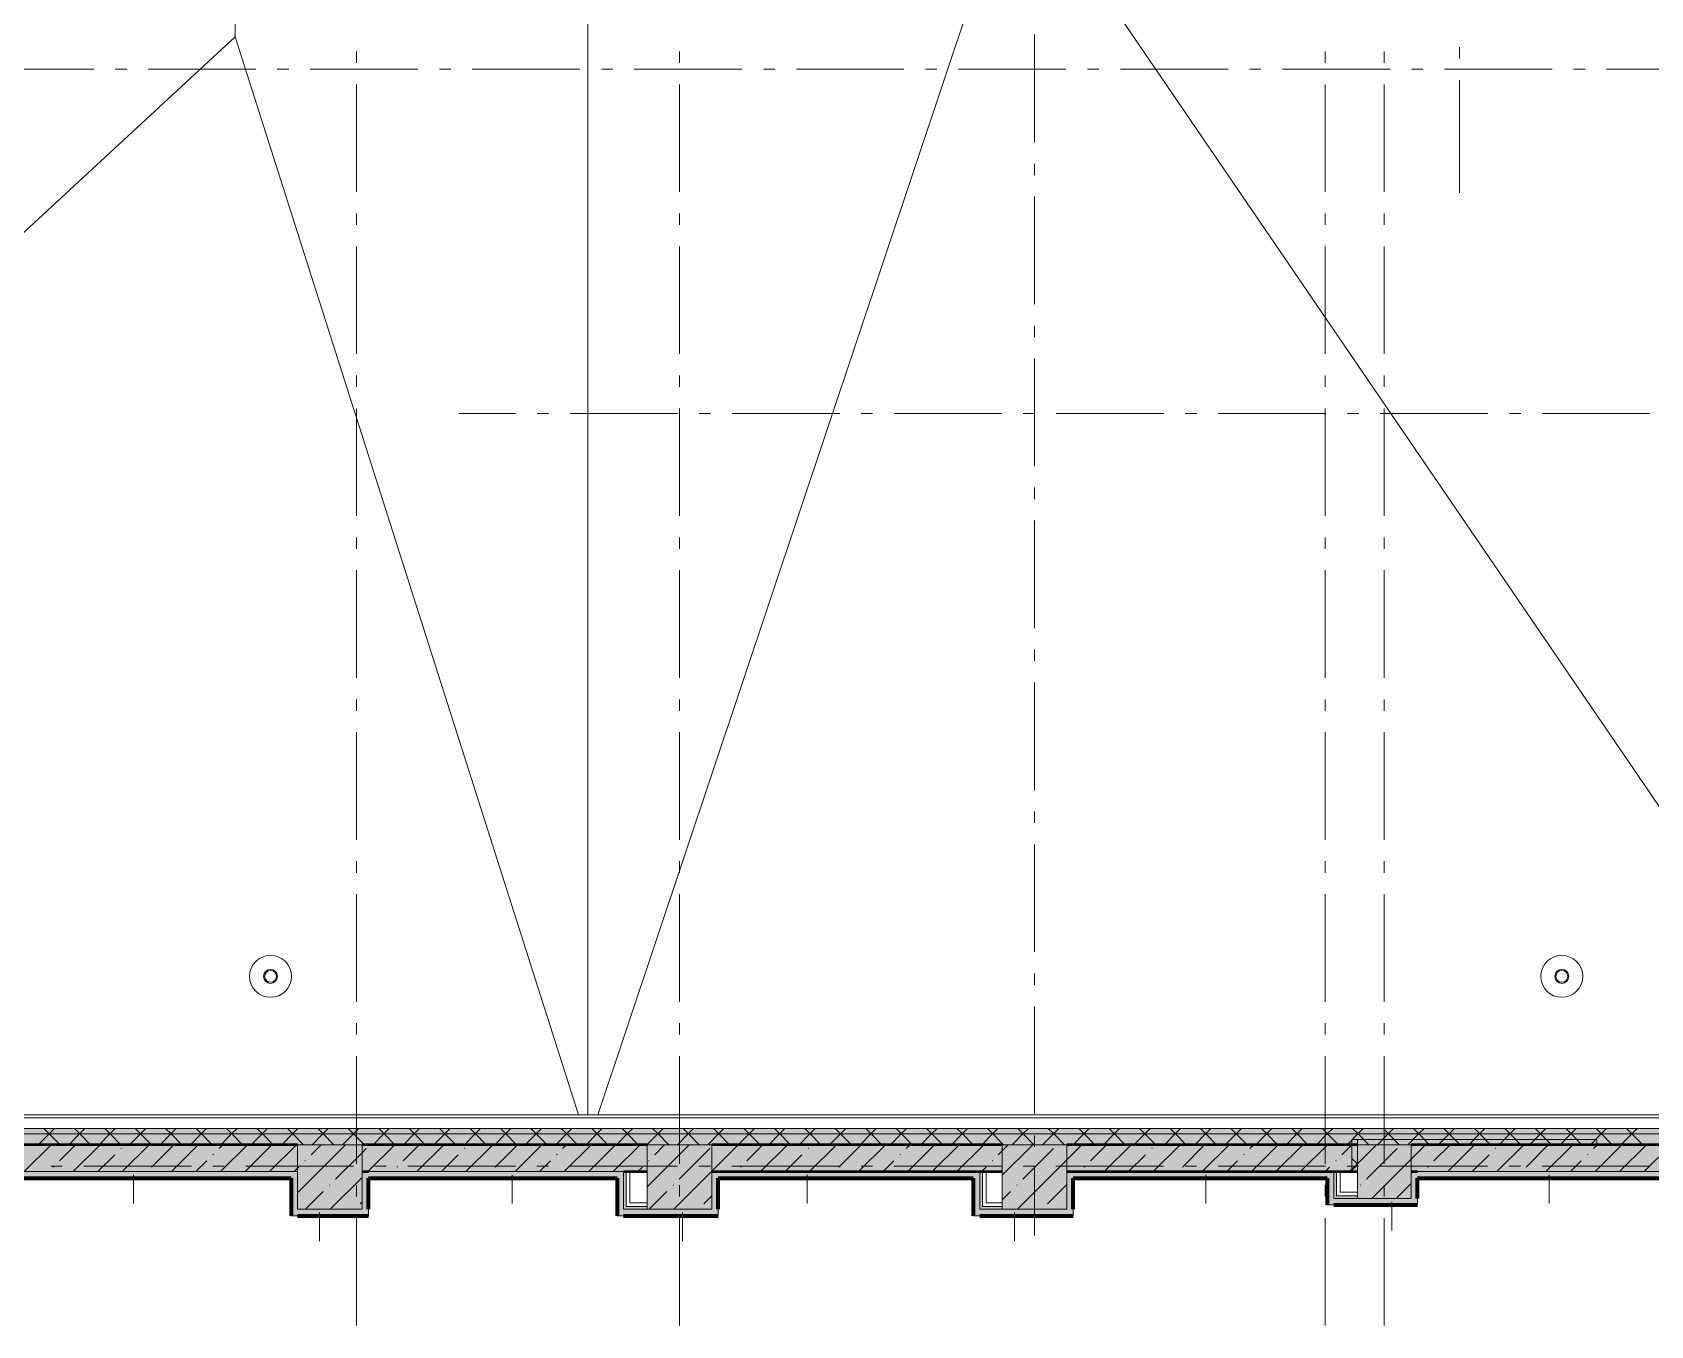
# Model space of a CAD drawing. Header units: millimetres. Extents: x -537608 to 253996, y -217170 to 186033.
# Drawn here: x -332975 to -317936, y 11717 to 23742 of the extents above; entities that cross this region are included whole.
import ezdxf

# ---------------------------------------------------------------- set-up
doc = ezdxf.new("R2010")
doc.units = ezdxf.units.MM
doc.layers.add('16) Лак 1.6м', color=160, linetype='Continuous', lineweight=90)
doc.layers.add('PDF _Геометрия', color=7, linetype='Continuous')
doc.layers.add('PDF _Сплошная заливка', color=7, linetype='Continuous', true_color=0xffffff)

msp = doc.modelspace()

# ---------------------------------------------------------------- hatches: boundary and pattern name
at = {"layer": 'PDF _Сплошная заливка', "transparency": 33554559}
for points in [[(-323968.3625, 13499.3472), (-323968.3625, 13549.3473), (-342111.3655, 13549.3473), (-342111.3655, 13499.3472), (-326448.1699, 13499.3472)], [(-315861.3609, 13499.3472), (-315861.3609, 13549.3473), (-323968.3625, 13549.3473), (-323968.3625, 13499.3472), (-315973.4437, 13499.3472)], [(-323968.3625, 13399.3468), (-323968.3625, 13499.3472), (-342211.3659, 13499.3472), (-342211.3659, 13399.3468), (-326448.1699, 13399.3468)], [(-330511.1953, 12799.3463), (-329911.1928, 12799.3463), (-329911.1928, 13399.3468), (-330511.1953, 13399.3468), (-330511.1953, 13069.8542)], [(-327261.3623, 12799.3463), (-326661.3641, 12799.3463), (-326661.3641, 13399.3468), (-327261.3623, 13399.3468), (-327261.3623, 13069.8542)], [(-315988.3594, 13399.3468), (-315811.3607, 13399.3468), (-315811.3607, 13499.3472), (-323968.3625, 13499.3472), (-323968.3625, 13399.3468), (-316392.4345, 13399.3468)], [(-323961.3611, 12799.3463), (-323361.3629, 12799.3463), (-323361.3629, 13399.3468), (-323961.3611, 13399.3468), (-323961.3611, 13069.8542)], [(-318436.3633, 13399.3468), (-318436.3633, 13449.347), (-320661.3643, 13449.347), (-320661.3643, 13399.3468), (-319744.3478, 13399.3468)], [(-320661.3643, 12899.3468), (-320161.3621, 12899.3468), (-320161.3621, 13399.3468), (-320661.3643, 13399.3468), (-320661.3643, 13069.8542)], [(-315461.3592, 13149.3456), (-315461.3592, 13399.3468), (-320161.3621, 13399.3468), (-320161.3621, 13149.3456), (-315554.4573, 13149.3456)]]:
    msp.add_hatch(color=256, dxfattribs=at).paths.add_polyline_path(points)
h = msp.add_hatch(color=256, dxfattribs=at)
h.paths.add_polyline_path([(-320661.3643, 13149.3456), (-320661.3643, 13399.3468), (-323361.3629, 13399.3468), (-323361.3629, 13149.3456), (-323096.2567, 13149.3456)], flags=0)
h.paths.add_polyline_path([(-323961.3611, 13149.3456), (-323961.3611, 13399.3468), (-326661.3641, 13399.3468), (-326661.3641, 13149.3456), (-326448.1699, 13149.3456)], flags=0)
h.paths.add_polyline_path([(-329800.0831, 13149.3456), (-327261.3623, 13149.3456), (-327261.3623, 13399.3468), (-329911.1928, 13399.3468), (-329911.1928, 13149.3456), (-329851.1942, 13149.3456)], flags=0)
h.paths.add_polyline_path([(-330511.1953, 13149.3456), (-330511.1953, 13399.3468), (-333511.3632, 13399.3468), (-333511.3632, 13149.3456), (-331476.0376, 13149.3456)], flags=0)
h.paths.add_polyline_path([(-334111.3657, 13149.3456), (-334111.3657, 13399.3468), (-336648.6656, 13399.3468), (-336648.6656, 13149.3456), (-336361.3668, 13149.3456)], flags=0)
at = {"layer": 'PDF _Сплошная заливка', "true_color": 0xff7d7d, "transparency": 33554559}
for points in [[(-330571.1939, 13089.3472), (-330511.1953, 13089.3472), (-330511.1953, 13149.3456), (-333211.3619, 13149.3456), (-333211.3619, 13089.3472), (-331476.0376, 13089.3472)], [(-329911.1928, 12799.3463), (-329851.1942, 12799.3463), (-329851.1942, 13149.3456), (-329911.1928, 13149.3456), (-329911.1928, 13069.8542)], [(-327541.3626, 13089.3472), (-327481.3641, 13089.3472), (-327481.3641, 13149.3456), (-329851.1942, 13149.3456), (-329851.1942, 13089.3472), (-329800.0831, 13089.3472)], [(-326661.3641, 12799.3463), (-326601.3655, 12799.3463), (-326601.3655, 13149.3456), (-326661.3641, 13149.3456), (-326661.3641, 13069.8542)], [(-324231.3631, 13089.3472), (-324171.3646, 13089.3472), (-324171.3646, 13149.3456), (-326601.3655, 13149.3456), (-326601.3655, 13089.3472), (-326448.1699, 13089.3472)], [(-323361.3629, 12799.3463), (-323301.3643, 12799.3463), (-323301.3643, 13149.3456), (-323361.3629, 13149.3456), (-323361.3629, 13069.8542)], [(-320941.3603, 13089.3472), (-320881.3618, 13089.3472), (-320881.3618, 13149.3456), (-323301.3643, 13149.3456), (-323301.3643, 13089.3472), (-323096.2567, 13089.3472)], [(-320161.3621, 12899.3468), (-320101.3635, 12899.3468), (-320101.3635, 13149.3456), (-320161.3621, 13149.3456), (-320161.3621, 13069.8542)], [(-315771.3631, 13089.3472), (-315711.3603, 13089.3472), (-315711.3603, 13149.3456), (-320101.3635, 13149.3456), (-320101.3635, 13089.3472), (-315973.4437, 13089.3472)], [(-327261.3623, 12739.3456), (-326601.3655, 12739.3456), (-326601.3655, 12799.3463), (-327481.3641, 12799.3463), (-327481.3641, 12739.3456)], [(-323961.3611, 12739.3456), (-323301.3643, 12739.3456), (-323301.3643, 12799.3463), (-324171.3646, 12799.3463), (-324171.3646, 12739.3456)], [(-320661.3643, 12839.346), (-320101.3635, 12839.346), (-320101.3635, 12899.3468), (-320881.3618, 12899.3468), (-320881.3618, 12839.346)]]:
    msp.add_hatch(color=11, dxfattribs=at).paths.add_polyline_path(points)
at = {"layer": 'PDF _Сплошная заливка', "true_color": 0x77b143, "transparency": 33554559}
for points in [[(-327481.3641, 12824.3464), (-327456.364, 12824.3464), (-327456.364, 13149.3456), (-327481.3641, 13149.3456), (-327481.3641, 12859.347)], [(-324171.3646, 12824.3464), (-324146.3645, 12824.3464), (-324146.3645, 13149.3456), (-324171.3646, 13149.3456), (-324171.3646, 12859.347)]]:
    msp.add_hatch(color=75, dxfattribs=at).paths.add_polyline_path(points)

# ---------------------------------------------------------------- linework, layer by layer
at = {"layer": '16) Лак 1.6м'}
for p, q in [((-333211.3619, 13089.3472), (-330571.1939, 13089.3472)), ((-330571.1939, 13089.3472), (-330571.1939, 12739.3456)), ((-329851.1942, 12799.3463), (-329851.1942, 13089.3472)), ((-329851.1942, 13089.3472), (-327541.3626, 13089.3472)), ((-327541.3626, 13089.3472), (-327541.3626, 12739.3456)), ((-326601.3655, 12799.3463), (-326601.3655, 13089.3472)), ((-326601.3655, 13089.3472), (-324231.3631, 13089.3472)), ((-324231.3631, 13089.3472), (-324231.3631, 12739.3456)), ((-323301.3643, 12799.3463), (-323301.3643, 13089.3472)), ((-323301.3643, 13089.3472), (-320941.3603, 13089.3472)), ((-320941.3603, 13089.3472), (-320941.3603, 12839.346)), ((-320101.3635, 12899.3468), (-320101.3635, 13089.3472)), ((-320101.3635, 13089.3472), (-315771.3631, 13089.3472)), ((-320881.3618, 12839.346), (-320101.3635, 12839.346)), ((-330511.1953, 12739.3456), (-329851.1942, 12739.3456)), ((-327481.3641, 12739.3456), (-326601.3655, 12739.3456)), ((-324171.3646, 12739.3456), (-323301.3643, 12739.3456))]:
    msp.add_line(p, q, dxfattribs=at)
at = {"layer": 'PDF _Геометрия', "lineweight": 9}
for p, q in [((-327811.3647, 13676.3458), (-327811.3647, 30896.1943)), ((-327811.3647, 30896.1943), (-327811.3647, 13676.3458)), ((-327718.7618, 13676.3458), (-323832.9719, 25299.9121)), ((-323832.9719, 25299.9121), (-315988.3594, 13805.2346)), ((-331090.6071, 23701.3305), (-331090.6071, 24599.5991)), ((-340572.3131, 14917.7243), (-331090.6071, 23701.3305)), ((-331090.6071, 23701.3305), (-327899.5368, 13676.3458)), ((-323968.3625, 13549.3473), (-342061.3653, 13549.3473)), ((-323968.3625, 13649.3456), (-341961.3649, 13649.3456)), ((-323968.3625, 13676.3458), (-341934.3668, 13676.3458)), ((-332817.5607, 13499.3472), (-332867.5609, 13549.3473)), ((-332819.9807, 13499.3472), (-332769.9804, 13549.3473)), ((-332534.7141, 13499.3472), (-332584.7144, 13549.3473)), ((-332537.1341, 13499.3472), (-332487.1339, 13549.3473)), ((-332251.8762, 13499.3472), (-332301.8764, 13549.3473)), ((-332254.2876, 13499.3472), (-332204.2874, 13549.3473)), ((-331969.0297, 13499.3472), (-332019.0299, 13549.3473)), ((-331971.4496, 13499.3472), (-331921.4494, 13549.3473)), ((-331686.1918, 13499.3472), (-331736.1834, 13549.3473)), ((-331688.6031, 13499.3472), (-331638.6029, 13549.3473)), ((-331403.3452, 13499.3472), (-331453.3454, 13549.3473)), ((-331405.7651, 13499.3472), (-331355.765, 13549.3473)), ((-331120.4987, 13499.3472), (-331170.4989, 13549.3473)), ((-331122.9186, 13499.3472), (-331072.9184, 13549.3473)), ((-330837.6608, 13499.3472), (-330887.661, 13549.3473)), ((-330840.0806, 13499.3472), (-330790.0805, 13549.3473)), ((-330554.8142, 13499.3472), (-330604.8144, 13549.3473)), ((-330557.2341, 13499.3472), (-330507.2339, 13549.3473)), ((-330271.9763, 13499.3472), (-330321.9765, 13549.3473)), ((-330274.3876, 13499.3472), (-330224.396, 13549.3473)), ((-329989.1298, 13499.3472), (-330039.13, 13549.3473)), ((-329991.5496, 13499.3472), (-329941.5494, 13549.3473)), ((-329706.2918, 13499.3472), (-329756.2921, 13549.3473)), ((-329708.7031, 13499.3472), (-329658.7029, 13549.3473)), ((-329423.4453, 13499.3472), (-329473.4455, 13549.3473)), ((-329425.8652, 13499.3472), (-329375.865, 13549.3473)), ((-329140.6031, 13499.3472), (-329190.6033, 13549.3473)), ((-329143.0186, 13499.3472), (-329093.0227, 13549.3473)), ((-328857.7608, 13499.3472), (-328907.761, 13549.3473)), ((-328860.1764, 13499.3472), (-328810.1762, 13549.3473)), ((-328574.9186, 13499.3472), (-328624.9188, 13549.3473)), ((-328577.3342, 13499.3472), (-328527.334, 13549.3473)), ((-328292.0763, 13499.3472), (-328342.0722, 13549.3473)), ((-328294.4919, 13499.3472), (-328244.4917, 13549.3473)), ((-328009.2298, 13499.3472), (-328059.23, 13549.3473)), ((-328011.6497, 13499.3472), (-327961.6495, 13549.3473)), ((-327726.3875, 13499.3472), (-327776.3877, 13549.3473)), ((-327728.8075, 13499.3472), (-327678.8073, 13549.3473)), ((-327443.5453, 13499.3472), (-327493.5455, 13549.3473)), ((-327445.9653, 13499.3472), (-327395.965, 13549.3473)), ((-327160.703, 13499.3472), (-327210.7033, 13549.3473)), ((-327163.123, 13499.3472), (-327113.1228, 13549.3473)), ((-326877.8608, 13499.3472), (-326927.861, 13549.3473)), ((-326880.2765, 13499.3472), (-326830.2763, 13549.3473)), ((-326595.0186, 13499.3472), (-326645.0188, 13549.3473)), ((-326597.4343, 13499.3472), (-326547.434, 13549.3473)), ((-326312.1764, 13499.3472), (-326362.1766, 13549.3473)), ((-326314.592, 13499.3472), (-326264.5918, 13549.3473)), ((-326029.3298, 13499.3472), (-326079.33, 13549.3473)), ((-326031.7498, 13499.3472), (-325981.7496, 13549.3473)), ((-325746.4876, 13499.3472), (-325796.4878, 13549.3473)), ((-325748.9075, 13499.3472), (-325698.9073, 13549.3473)), ((-325463.6454, 13499.3472), (-325513.6456, 13549.3473)), ((-325466.0653, 13499.3472), (-325416.0651, 13549.3473)), ((-325180.8031, 13499.3472), (-325230.8034, 13549.3473)), ((-325183.223, 13499.3472), (-325133.2228, 13549.3473)), ((-324897.9609, 13499.3472), (-324947.9611, 13549.3473)), ((-324900.3808, 13499.3472), (-324850.3806, 13549.3473)), ((-324615.1187, 13499.3472), (-324665.1189, 13549.3473)), ((-324617.5342, 13499.3472), (-324567.534, 13549.3473)), ((-324332.2764, 13499.3472), (-324382.2767, 13549.3473)), ((-324334.692, 13499.3472), (-324284.6918, 13549.3473)), ((-324049.4342, 13499.3472), (-324099.4344, 13549.3473)), ((-324051.8498, 13499.3472), (-324001.8496, 13549.3473)), ((-315988.3594, 13676.3458), (-323968.3625, 13676.3458)), ((-315988.3594, 13649.3456), (-323968.3625, 13649.3456)), ((-315988.3594, 13549.3473), (-323968.3625, 13549.3473)), ((-323766.5877, 13499.3472), (-323816.5879, 13549.3473)), ((-323769.0075, 13499.3472), (-323719.0073, 13549.3473)), ((-323483.7454, 13499.3472), (-323533.7457, 13549.3473)), ((-323486.1653, 13499.3472), (-323436.1651, 13549.3473)), ((-323200.9032, 13499.3472), (-323250.9034, 13549.3473)), ((-323203.3231, 13499.3472), (-323153.3229, 13549.3473)), ((-322918.061, 13499.3472), (-322968.0612, 13549.3473)), ((-322920.4809, 13499.3472), (-322870.4806, 13549.3473)), ((-322635.2187, 13499.3472), (-322685.2189, 13549.3473)), ((-322637.6386, 13499.3472), (-322587.6384, 13549.3473)), ((-322352.3765, 13499.3472), (-322402.3767, 13549.3473)), ((-322354.7921, 13499.3472), (-322304.7919, 13549.3473)), ((-322069.5342, 13499.3472), (-322119.5344, 13549.3473)), ((-322071.9499, 13499.3472), (-322021.9496, 13549.3473)), ((-321786.692, 13499.3472), (-321836.6922, 13549.3473)), ((-321789.1076, 13499.3472), (-321739.1074, 13549.3473)), ((-321503.8454, 13499.3472), (-321553.8456, 13549.3473)), ((-321506.2654, 13499.3472), (-321456.2652, 13549.3473)), ((-321221.0032, 13499.3472), (-321271.0034, 13549.3473)), ((-321223.4232, 13499.3472), (-321173.4229, 13549.3473)), ((-320938.161, 13499.3472), (-320988.1612, 13549.3473)), ((-320940.5809, 13499.3472), (-320890.5807, 13549.3473)), ((-320655.3187, 13499.3472), (-320705.319, 13549.3473)), ((-320657.7387, 13499.3472), (-320607.7385, 13549.3473)), ((-320372.4765, 13499.3472), (-320422.4767, 13549.3473)), ((-320374.8965, 13499.3472), (-320324.8963, 13549.3473)), ((-320089.6343, 13499.3472), (-320139.6345, 13549.3473)), ((-320092.0499, 13499.3472), (-320042.0497, 13549.3473)), ((-319806.792, 13499.3472), (-319856.7923, 13549.3473)), ((-319809.2077, 13499.3472), (-319759.2075, 13549.3473)), ((-319523.9498, 13499.3472), (-319573.95, 13549.3473)), ((-319526.3654, 13499.3472), (-319476.3652, 13549.3473)), ((-319241.1033, 13499.3472), (-319291.1035, 13549.3473)), ((-319243.5232, 13499.3472), (-319193.523, 13549.3473)), ((-318958.261, 13499.3472), (-319008.2613, 13549.3473)), ((-318960.6809, 13499.3472), (-318910.6807, 13549.3473)), ((-318675.4188, 13499.3472), (-318725.419, 13549.3473)), ((-318677.8387, 13499.3472), (-318627.8385, 13549.3473)), ((-318392.5766, 13499.3472), (-318442.5768, 13549.3473)), ((-318394.9965, 13499.3472), (-318344.9962, 13549.3473)), ((-318109.7343, 13499.3472), (-318159.7346, 13549.3473)), ((-318112.1542, 13499.3472), (-318062.154, 13549.3473)), ((-323968.3625, 13499.3472), (-342111.3655, 13499.3472)), ((-333511.3632, 13399.3468), (-330511.1953, 13399.3468)), ((-333051.294, 13149.3456), (-332801.293, 13399.3468)), ((-332919.9811, 13399.3468), (-332819.9807, 13499.3472)), ((-332717.5603, 13399.3468), (-332817.5607, 13499.3472)), ((-332723.0288, 13249.5119), (-332573.2004, 13399.3468)), ((-332637.1345, 13399.3468), (-332537.1341, 13499.3472)), ((-332595.1002, 13149.3456), (-332345.0991, 13399.3468)), ((-332434.7137, 13399.3468), (-332534.7141, 13499.3472)), ((-332354.2879, 13399.3468), (-332254.2876, 13499.3472)), ((-332151.8758, 13399.3468), (-332251.8762, 13499.3472)), ((-332138.8978, 13149.3456), (-331888.9054, 13399.3468)), ((-332071.45, 13399.3468), (-331971.4496, 13499.3472)), ((-331869.0292, 13399.3468), (-331969.0297, 13499.3472)), ((-331867.66, 13192.4866), (-331660.8041, 13399.3468)), ((-331788.6035, 13399.3468), (-331688.6031, 13499.3472)), ((-331586.1913, 13399.3468), (-331686.1918, 13499.3472)), ((-331682.704, 13149.3456), (-331432.7029, 13399.3468)), ((-331505.7655, 13399.3468), (-331405.7651, 13499.3472)), ((-331303.3448, 13399.3468), (-331403.3452, 13499.3472)), ((-331240.3924, 13363.5603), (-331204.6017, 13399.3468)), ((-331226.5101, 13149.3456), (-330976.5091, 13399.3468)), ((-331222.919, 13399.3468), (-331122.9186, 13499.3472)), ((-331020.4982, 13399.3468), (-331120.4987, 13499.3472)), ((-330998.4089, 13149.3456), (-330748.4079, 13399.3468)), ((-330940.0811, 13399.3468), (-330840.0806, 13499.3472)), ((-330737.6603, 13399.3468), (-330837.6608, 13499.3472)), ((-330770.3078, 13149.3456), (-330520.3066, 13399.3468)), ((-330657.2345, 13399.3468), (-330557.2341, 13499.3472)), ((-330454.8138, 13399.3468), (-330554.8142, 13499.3472)), ((-330511.1953, 12952.2621), (-330064.1129, 13399.3468)), ((-329911.1928, 13399.3468), (-330511.1953, 13399.3468)), ((-330511.1953, 13399.3468), (-330511.1953, 12799.3463)), ((-330385.0236, 13306.535), (-330292.214, 13399.3468)), ((-330374.388, 13399.3468), (-330274.3876, 13499.3472)), ((-330171.9758, 13399.3468), (-330271.9763, 13499.3472)), ((-330091.5501, 13399.3468), (-329991.5496, 13499.3472)), ((-329889.1293, 13399.3468), (-329989.1298, 13499.3472)), ((-329911.1928, 13399.3468), (-327261.3623, 13399.3468)), ((-329911.1928, 12799.3463), (-329911.1928, 13399.3468)), ((-329857.9201, 13149.3456), (-329607.919, 13399.3468)), ((-329808.7036, 13399.3468), (-329708.7031, 13499.3472)), ((-329606.2914, 13399.3468), (-329706.2918, 13499.3472)), ((-329529.6505, 13249.5119), (-329379.8178, 13399.3468)), ((-329525.8613, 13399.3468), (-329425.8652, 13499.3472)), ((-329323.4449, 13399.3468), (-329423.4453, 13499.3472)), ((-329401.7177, 13149.3456), (-329151.7209, 13399.3468)), ((-329243.0191, 13399.3468), (-329143.0186, 13499.3472)), ((-329040.6026, 13399.3468), (-329140.6031, 13499.3472)), ((-328960.1769, 13399.3468), (-328860.1764, 13499.3472)), ((-328945.5238, 13149.3456), (-328695.5228, 13399.3468)), ((-328757.7604, 13399.3468), (-328857.7608, 13499.3472)), ((-328677.3346, 13399.3468), (-328577.3342, 13499.3472)), ((-328674.2817, 13192.4866), (-328467.4215, 13399.3468)), ((-328474.9182, 13399.3468), (-328574.9186, 13499.3472)), ((-328489.3257, 13149.3456), (-328239.3246, 13399.3468)), ((-328394.4924, 13399.3468), (-328294.4919, 13499.3472)), ((-328192.0759, 13399.3468), (-328292.0763, 13499.3472)), ((-328111.6502, 13399.3468), (-328011.6497, 13499.3472)), ((-328047.0098, 13363.5603), (-328011.2277, 13399.3468)), ((-328033.1276, 13149.3456), (-327783.1265, 13399.3468)), ((-327909.2294, 13399.3468), (-328009.2298, 13499.3472)), ((-327828.8079, 13399.3468), (-327728.8075, 13499.3472)), ((-327805.0307, 13149.3456), (-327555.0296, 13399.3468)), ((-327626.3872, 13399.3468), (-327726.3875, 13499.3472)), ((-327576.9295, 13149.3456), (-327326.9284, 13399.3468)), ((-327545.9657, 13399.3468), (-327445.9653, 13499.3472)), ((-327343.5449, 13399.3468), (-327443.5453, 13499.3472)), ((-327263.1191, 13399.3468), (-327163.123, 13499.3472)), ((-327261.3623, 13008.7168), (-326870.7346, 13399.3468)), ((-326661.3641, 13399.3468), (-327261.3623, 13399.3468)), ((-327261.3623, 13399.3468), (-327261.3623, 12799.3463)), ((-327191.641, 13306.535), (-327098.8315, 13399.3468)), ((-327060.7027, 13399.3468), (-327160.703, 13499.3472)), ((-326980.2769, 13399.3468), (-326880.2765, 13499.3472)), ((-326777.8604, 13399.3468), (-326877.8608, 13499.3472)), ((-326697.4346, 13399.3468), (-326597.4343, 13499.3472)), ((-326661.3641, 13152.5191), (-326414.5364, 13399.3468)), ((-326661.3641, 13399.3468), (-323968.3625, 13399.3468)), ((-326661.3641, 12799.3463), (-326661.3641, 13399.3468)), ((-326495.0182, 13399.3468), (-326595.0186, 13499.3472)), ((-326414.5924, 13399.3468), (-326314.592, 13499.3472)), ((-326336.2722, 13249.5119), (-326186.4395, 13399.3468)), ((-326212.1759, 13399.3468), (-326312.1764, 13499.3472)), ((-326208.3394, 13149.3456), (-325958.3383, 13399.3468)), ((-326131.7502, 13399.3468), (-326031.7498, 13499.3472)), ((-325929.3337, 13399.3468), (-326029.3298, 13499.3472)), ((-325848.9079, 13399.3468), (-325748.9075, 13499.3472)), ((-325752.1413, 13149.3456), (-325502.1402, 13399.3468)), ((-325646.4871, 13399.3468), (-325746.4876, 13499.3472)), ((-325566.0657, 13399.3468), (-325466.0653, 13499.3472)), ((-325480.9035, 13192.4866), (-325274.0433, 13399.3468)), ((-325363.6449, 13399.3468), (-325463.6454, 13499.3472)), ((-325295.9431, 13149.3456), (-325045.9464, 13399.3468)), ((-325283.2235, 13399.3468), (-325183.223, 13499.3472)), ((-325080.8027, 13399.3468), (-325180.8031, 13499.3472)), ((-325000.3769, 13399.3468), (-324900.3808, 13499.3472)), ((-324797.9605, 13399.3468), (-324897.9609, 13499.3472)), ((-324853.6316, 13363.5603), (-324817.8452, 13399.3468)), ((-324839.7493, 13149.3456), (-324589.7483, 13399.3468)), ((-324717.5347, 13399.3468), (-324617.5342, 13499.3472)), ((-324515.1182, 13399.3468), (-324615.1187, 13499.3472)), ((-324611.6481, 13149.3456), (-324361.647, 13399.3468)), ((-324434.6925, 13399.3468), (-324334.692, 13499.3472)), ((-324383.5512, 13149.3456), (-324133.5501, 13399.3468)), ((-324232.276, 13399.3468), (-324332.2764, 13499.3472)), ((-324151.8502, 13399.3468), (-324051.8498, 13499.3472)), ((-323968.3625, 13418.2777), (-324049.4342, 13499.3472)), ((-315988.3594, 13499.3472), (-323968.3625, 13499.3472)), ((-323949.4338, 13399.3468), (-323968.3625, 13418.2777)), ((-323968.3625, 13399.3468), (-323961.3611, 13399.3468)), ((-323961.3611, 13115.3376), (-323677.352, 13399.3468)), ((-323961.3611, 13343.4345), (-323905.4532, 13399.3468)), ((-323361.3629, 13399.3468), (-323961.3611, 13399.3468)), ((-323961.3611, 13399.3468), (-323961.3611, 12799.3463)), ((-323869.008, 13399.3468), (-323769.0075, 13499.3472)), ((-323666.5915, 13399.3468), (-323766.5877, 13499.3472)), ((-323586.1658, 13399.3468), (-323486.1653, 13499.3472)), ((-323383.745, 13399.3468), (-323483.7454, 13499.3472)), ((-323361.3629, 13259.1399), (-323221.1581, 13399.3468)), ((-323361.3629, 12799.3463), (-323361.3629, 13399.3468)), ((-323361.3629, 13399.3468), (-320661.3643, 13399.3468)), ((-323303.3235, 13399.3468), (-323203.3231, 13499.3472)), ((-323100.9028, 13399.3468), (-323200.9032, 13499.3472)), ((-323142.8939, 13249.5119), (-322993.0569, 13399.3468)), ((-323020.4813, 13399.3468), (-322920.4809, 13499.3472)), ((-323014.9611, 13149.3456), (-322764.9601, 13399.3468)), ((-322818.0605, 13399.3468), (-322918.061, 13499.3472)), ((-322737.6348, 13399.3468), (-322637.6386, 13499.3472)), ((-322535.2183, 13399.3468), (-322635.2187, 13499.3472)), ((-322558.763, 13149.3456), (-322308.7619, 13399.3468)), ((-322454.7925, 13399.3468), (-322354.7921, 13499.3472)), ((-322252.3761, 13399.3468), (-322352.3765, 13499.3472)), ((-322287.5252, 13192.4866), (-322080.665, 13399.3468)), ((-322171.9503, 13399.3468), (-322071.9499, 13499.3472)), ((-322102.5649, 13149.3456), (-321852.5638, 13399.3468)), ((-321969.5338, 13399.3468), (-322069.5342, 13499.3472)), ((-321889.1081, 13399.3468), (-321789.1076, 13499.3472)), ((-321686.6916, 13399.3468), (-321786.692, 13499.3472)), ((-321660.2533, 13363.5603), (-321624.4669, 13399.3468)), ((-321646.3667, 13149.3456), (-321396.37, 13399.3468)), ((-321606.2658, 13399.3468), (-321506.2654, 13499.3472)), ((-321403.8494, 13399.3468), (-321503.8454, 13499.3472)), ((-321418.2699, 13149.3456), (-321168.2687, 13399.3468)), ((-321323.4236, 13399.3468), (-321223.4232, 13499.3472)), ((-321121.0028, 13399.3468), (-321221.0032, 13499.3472)), ((-321190.1729, 13149.3456), (-320940.1718, 13399.3468)), ((-321040.5813, 13399.3468), (-320940.5809, 13499.3472)), ((-320838.1606, 13399.3468), (-320938.161, 13499.3472)), ((-320804.8845, 13306.535), (-320712.0707, 13399.3468)), ((-320757.7391, 13399.3468), (-320657.7387, 13499.3472)), ((-320711.3602, 13445.7214), (-320707.7389, 13449.347)), ((-320661.3643, 13449.347), (-320711.3602, 13449.347)), ((-320711.3602, 13449.347), (-320711.3602, 13149.3456)), ((-320661.3643, 13399.3468), (-320661.3643, 13449.347)), ((-320661.3643, 13449.347), (-318436.3633, 13449.347)), ((-320661.3643, 13399.3468), (-320661.3643, 13449.347)), ((-320661.3643, 13221.9584), (-320483.9737, 13399.3468)), ((-320161.3621, 13399.3468), (-320661.3643, 13399.3468)), ((-320661.3643, 13399.3468), (-320661.3643, 12899.3468)), ((-320555.3183, 13399.3468), (-320655.3187, 13499.3472)), ((-320605.3185, 13449.347), (-320555.3183, 13399.3468)), ((-320474.8925, 13399.3468), (-320374.8965, 13499.3472)), ((-320424.8924, 13449.347), (-320474.8925, 13399.3468)), ((-320272.4761, 13399.3468), (-320372.4765, 13499.3472)), ((-320322.4763, 13449.347), (-320272.4761, 13399.3468)), ((-320192.0503, 13399.3468), (-320092.0499, 13499.3472)), ((-320142.0501, 13449.347), (-320192.0503, 13399.3468)), ((-320161.3621, 13265.7602), (-320027.7756, 13399.3468)), ((-318436.3633, 13399.3468), (-320161.3621, 13399.3468)), ((-320161.3621, 13399.3468), (-315988.3594, 13399.3468)), ((-320161.3621, 12899.3468), (-320161.3621, 13399.3468)), ((-319989.6338, 13399.3468), (-320089.6343, 13499.3472)), ((-320039.634, 13449.347), (-319989.6338, 13399.3468)), ((-319949.5114, 13249.5119), (-319799.6787, 13399.3468)), ((-319909.2081, 13399.3468), (-319809.2077, 13499.3472)), ((-319859.2079, 13449.347), (-319909.2081, 13399.3468)), ((-319821.5785, 13149.3456), (-319571.5775, 13399.3468)), ((-319706.7916, 13399.3468), (-319806.792, 13499.3472)), ((-319756.7918, 13449.347), (-319706.7916, 13399.3468)), ((-319626.3658, 13399.3468), (-319526.3654, 13499.3472)), ((-319576.3656, 13449.347), (-319626.3658, 13399.3468)), ((-319423.9494, 13399.3468), (-319523.9498, 13499.3472)), ((-319473.9496, 13449.347), (-319423.9494, 13399.3468)), ((-319365.3804, 13149.3456), (-319115.3836, 13399.3468)), ((-319343.5236, 13399.3468), (-319243.5232, 13499.3472)), ((-319293.5234, 13449.347), (-319343.5236, 13399.3468)), ((-319141.1071, 13399.3468), (-319241.1033, 13499.3472)), ((-319191.1074, 13449.347), (-319141.1071, 13399.3468)), ((-319094.1426, 13192.4866), (-318887.2824, 13399.3468)), ((-319060.6814, 13399.3468), (-318960.6809, 13499.3472)), ((-319010.6811, 13449.347), (-319060.6814, 13399.3468)), ((-318858.2606, 13399.3468), (-318958.261, 13499.3472)), ((-318909.1866, 13149.3456), (-318659.1856, 13399.3468)), ((-318908.2608, 13449.347), (-318858.2606, 13399.3468)), ((-318777.8391, 13399.3468), (-318677.8387, 13499.3472)), ((-318727.8389, 13449.347), (-318777.8391, 13399.3468)), ((-318575.4184, 13399.3468), (-318675.4188, 13499.3472)), ((-318625.4186, 13449.347), (-318575.4184, 13399.3468)), ((-318494.9969, 13399.3468), (-318394.9965, 13499.3472)), ((-318444.9967, 13449.347), (-318494.9969, 13399.3468)), ((-318466.8707, 13363.5603), (-318431.0886, 13399.3468)), ((-318452.9885, 13149.3456), (-318202.9874, 13399.3468)), ((-318436.3633, 13449.347), (-318436.3633, 13399.3468)), ((-318292.5761, 13399.3468), (-318392.5766, 13499.3472)), ((-318224.8916, 13149.3456), (-317974.8905, 13399.3468)), ((-318212.1504, 13399.3468), (-318112.1542, 13499.3472)), ((-318009.7339, 13399.3468), (-318109.7343, 13499.3472)), ((-317996.7903, 13149.3456), (-317746.7893, 13399.3468)), ((-332366.999, 13149.3456), (-332209.8075, 13306.535)), ((-332152.7887, 13363.5603), (-332148.0435, 13368.3033)), ((-331454.6028, 13149.3456), (-331354.4387, 13249.5119)), ((-331297.4198, 13306.535), (-331292.6748, 13311.278)), ((-330442.0511, 13249.5119), (-330437.306, 13254.2526)), ((-330156.9224, 13078.4381), (-329911.1928, 13324.1634)), ((-329911.1928, 13324.1634), (-329871.8024, 13363.5603)), ((-329173.6207, 13149.3456), (-329016.4292, 13306.535)), ((-328959.4061, 13363.5603), (-328954.6653, 13368.3033)), ((-328261.2245, 13149.3456), (-328161.0604, 13249.5119)), ((-328104.0373, 13306.535), (-328099.2965, 13311.278)), ((-327248.6685, 13249.5119), (-327243.9234, 13254.2526)), ((-326963.5441, 13078.4381), (-326678.4198, 13363.5603)), ((-325980.2424, 13149.3456), (-325823.051, 13306.535)), ((-325766.0278, 13363.5603), (-325761.2827, 13368.3033)), ((-325067.8462, 13149.3456), (-324967.6822, 13249.5119)), ((-324910.6547, 13306.535), (-324905.9139, 13311.278)), ((-324055.2859, 13249.5119), (-324050.5451, 13254.2526)), ((-323998.2627, 13306.535), (-323961.3611, 13343.4345)), ((-323821.1564, 12799.3463), (-323361.3629, 13259.1399)), ((-323770.1659, 13078.4381), (-323485.0415, 13363.5603)), ((-322786.8599, 13149.3456), (-322629.6727, 13306.535)), ((-322572.6453, 13363.5603), (-322567.9044, 13368.3033)), ((-321874.4679, 13149.3456), (-321774.2996, 13249.5119)), ((-321717.2765, 13306.535), (-321712.5356, 13311.278)), ((-320861.9076, 13249.5119), (-320857.1668, 13254.2526)), ((-320661.3643, 13222.5461), (-320711.3602, 13272.5463)), ((-320576.7833, 13078.4381), (-320291.6589, 13363.5603)), ((-320527.7777, 12899.3468), (-320161.3621, 13265.7602)), ((-319593.4816, 13149.3456), (-319436.2901, 13306.535)), ((-319379.267, 13363.5603), (-319374.5262, 13368.3033)), ((-318681.0854, 13149.3456), (-318580.9214, 13249.5119)), ((-318523.8982, 13306.535), (-318519.1573, 13311.278)), ((-333211.3619, 13149.3456), (-330511.1953, 13149.3456)), ((-330511.1953, 13149.3456), (-333211.3619, 13149.3456)), ((-332780.0563, 13192.4866), (-332775.3197, 13197.2273)), ((-332033.9714, 13119.3464), (-332033.9714, 12853.196)), ((-330542.2151, 13149.3456), (-330511.1953, 13180.3611)), ((-330511.1953, 13180.3611), (-330499.0699, 13192.4866)), ((-330207.913, 12799.3463), (-329911.1928, 13096.0665)), ((-329851.1942, 13149.3456), (-329911.1928, 13149.3456)), ((-327481.3641, 13149.3456), (-329851.1942, 13149.3456)), ((-329851.1942, 13149.3456), (-327481.3641, 13149.3456)), ((-329586.678, 13192.4866), (-329581.9372, 13197.2273)), ((-328514.6703, 13119.3464), (-328514.6703, 12853.196)), ((-327456.364, 13149.3456), (-327481.3641, 13149.3456)), ((-327481.3641, 13149.3456), (-327481.3641, 12859.347)), ((-327481.3641, 13089.3472), (-327481.3641, 13149.3456)), ((-327481.3641, 12799.3463), (-327481.3641, 13089.3472)), ((-327421.3656, 13149.3456), (-327456.364, 13149.3456)), ((-327456.364, 13149.3456), (-327456.364, 12859.347)), ((-327421.3656, 12859.347), (-327421.3656, 13149.3456)), ((-327348.8326, 13149.3456), (-327305.6916, 13192.4866)), ((-327014.5347, 12799.3463), (-326661.3641, 13152.5191)), ((-326601.3655, 13149.3456), (-326661.3641, 13149.3456)), ((-324171.3646, 13149.3456), (-326601.3655, 13149.3456)), ((-326393.2954, 13192.4866), (-326388.5546, 13197.2273)), ((-325773.0465, 13119.3464), (-325773.0465, 12853.196)), ((-324146.3645, 13149.3456), (-324171.3646, 13149.3456)), ((-324171.3646, 13149.3456), (-324171.3646, 12859.347)), ((-324171.3646, 13089.3472), (-324171.3646, 13149.3456)), ((-324171.3646, 12799.3463), (-324171.3646, 13089.3472)), ((-324155.45, 13149.3456), (-324112.3133, 13192.4866)), ((-324111.3618, 13149.3456), (-324146.3645, 13149.3456)), ((-324146.3645, 13149.3456), (-324146.3645, 12859.347)), ((-324111.3618, 12859.347), (-324111.3618, 13149.3456)), ((-323301.3643, 13149.3456), (-323361.3629, 13149.3456)), ((-320881.3618, 13149.3456), (-323301.3643, 13149.3456)), ((-323199.9171, 13192.4866), (-323195.1763, 13197.2273)), ((-322069.2113, 13119.3464), (-322069.2113, 12853.196)), ((-320962.0717, 13149.3456), (-320918.9308, 13192.4866)), ((-320856.3617, 13149.3456), (-320881.3618, 13149.3456)), ((-320881.3618, 13149.3456), (-320881.3618, 12959.3474)), ((-320881.3618, 13089.3472), (-320881.3618, 13149.3456)), ((-320881.3618, 12899.3468), (-320881.3618, 13089.3472)), ((-320821.3632, 13149.3456), (-320856.3617, 13149.3456)), ((-320856.3617, 13149.3456), (-320856.3617, 12959.3474)), ((-320821.3632, 12959.3474), (-320821.3632, 13149.3456)), ((-320733.9748, 13149.3456), (-320661.3643, 13221.9584)), ((-320711.3602, 13162.8791), (-320661.3643, 13212.8793)), ((-320711.3602, 13149.3456), (-320661.3643, 13149.3456)), ((-320101.3635, 13149.3456), (-320161.3621, 13149.3456)), ((-315711.3603, 13149.3456), (-320101.3635, 13149.3456)), ((-320101.3635, 13149.3456), (-315711.3603, 13149.3456)), ((-320006.5388, 13192.4866), (-320001.7981, 13197.2273)), ((-318879.4371, 13119.3464), (-318879.4371, 12853.196)), ((-330436.0142, 12799.3463), (-330270.9687, 12964.3875)), ((-330213.9498, 13021.4128), (-330209.2047, 13026.1536)), ((-327242.6359, 12799.3463), (-327077.5947, 12964.3875)), ((-327020.5673, 13021.4128), (-327015.8265, 13026.1536)), ((-323961.3611, 12887.2385), (-323884.2122, 12964.3875)), ((-323827.189, 13021.4128), (-323822.4482, 13026.1536)), ((-323542.0647, 12850.339), (-323361.3629, 13031.0408)), ((-320881.3618, 12959.3474), (-320881.3618, 12924.3469)), ((-320856.3617, 12959.3474), (-320856.3617, 12924.3469)), ((-320661.3643, 12959.3474), (-320821.3632, 12959.3474)), ((-320633.8108, 13021.4128), (-320629.0656, 13026.1536)), ((-320299.6765, 12899.3468), (-320161.3621, 13037.6633)), ((-330511.1953, 12799.3463), (-329911.1928, 12799.3463)), ((-329928.8212, 12850.339), (-329911.1928, 12867.9674)), ((-329851.1942, 12739.3456), (-329851.1942, 12799.3463)), ((-327481.3641, 12859.347), (-327481.3641, 12824.3464)), ((-327481.3641, 12824.3464), (-327481.3641, 12799.3463)), ((-327481.3641, 12799.3463), (-327261.3623, 12799.3463)), ((-327261.3623, 12799.3463), (-327481.3641, 12799.3463)), ((-327456.364, 12859.347), (-327456.364, 12824.3464)), ((-327456.364, 12824.3464), (-327261.3623, 12824.3464)), ((-327261.3623, 12859.347), (-327421.3656, 12859.347)), ((-327261.3623, 12799.3463), (-326661.3641, 12799.3463)), ((-326735.4472, 12850.339), (-326661.3641, 12924.4201)), ((-326601.3655, 12739.3456), (-326601.3655, 12799.3463)), ((-324171.3646, 12859.347), (-324171.3646, 12824.3464)), ((-324171.3646, 12824.3464), (-324171.3646, 12799.3463)), ((-324171.3646, 12799.3463), (-323961.3611, 12799.3463)), ((-323961.3611, 12799.3463), (-324171.3646, 12799.3463)), ((-324146.3645, 12859.347), (-324146.3645, 12824.3464)), ((-324146.3645, 12824.3464), (-323961.3611, 12824.3464)), ((-323961.3611, 12859.347), (-324111.3618, 12859.347)), ((-323961.3611, 12799.3463), (-323361.3629, 12799.3463)), ((-323364.9583, 12799.3463), (-323361.3629, 12802.9439)), ((-323301.3643, 12739.3456), (-323301.3643, 12799.3463)), ((-320941.3603, 12839.346), (-320881.3618, 12839.346)), ((-320881.3618, 12924.3469), (-320881.3618, 12899.3468)), ((-320881.3618, 12899.3468), (-320661.3643, 12899.3468)), ((-320661.3643, 12899.3468), (-320881.3618, 12899.3468)), ((-320856.3617, 12924.3469), (-320661.3643, 12924.3469)), ((-320661.3643, 12899.3468), (-320161.3621, 12899.3468)), ((-320342.516, 12869.3453), (-320342.516, 12603.1971)), ((-320101.3635, 12839.346), (-320101.3635, 12899.3468)), ((-330571.1939, 12739.3456), (-330511.1953, 12739.3456)), ((-330307.2761, 12769.347), (-330307.2761, 12503.1967)), ((-327541.3626, 12739.3456), (-327481.3641, 12739.3456)), ((-326932.9636, 12769.347), (-326932.9636, 12503.1967)), ((-324231.3631, 12739.3456), (-324171.3646, 12739.3456)), ((-323848.6325, 12769.347), (-323848.6325, 12503.1967))]:
    msp.add_line(p, q, dxfattribs=at)
at = {"layer": 'PDF _Геометрия', "color": 253, "lineweight": 9, "true_color": 0xaaaaaa}
for p, q in [((-323661.3642, 23720.9741), (-323661.3642, 22720.9742)), ((-329961.3652, 23564.0151), (-329961.3652, 23458.1845)), ((-326961.3653, 23564.0151), (-326961.3653, 23458.1845)), ((-320961.3612, 23564.0151), (-320961.3612, 23458.1845)), ((-320411.3631, 23564.0151), (-320411.3631, 23458.1845)), ((-319711.3602, 23603.8879), (-319711.3602, 23498.0572)), ((-332404.1935, 23399.3486), (-333404.1891, 23399.3486)), ((-332098.362, 23399.3486), (-332204.1926, 23399.3486)), ((-330898.3568, 23399.3486), (-331898.3611, 23399.3486)), ((-330592.5254, 23399.3486), (-330698.356, 23399.3486)), ((-329392.5246, 23399.3486), (-330392.5245, 23399.3486)), ((-329086.6931, 23399.3486), (-329192.5237, 23399.3486)), ((-327886.6922, 23399.3486), (-328886.6922, 23399.3486)), ((-327580.8565, 23399.3486), (-327686.6914, 23399.3486)), ((-326380.8599, 23399.3486), (-327380.8599, 23399.3486)), ((-326075.0241, 23399.3486), (-326180.859, 23399.3486)), ((-324875.0233, 23399.3486), (-325875.0233, 23399.3486)), ((-324569.1919, 23399.3486), (-324675.0225, 23399.3486)), ((-323369.191, 23399.3486), (-324369.191, 23399.3486)), ((-323063.3552, 23399.3486), (-323169.1901, 23399.3486)), ((-321863.3587, 23399.3486), (-322863.3587, 23399.3486)), ((-321557.5229, 23399.3486), (-321663.3579, 23399.3486)), ((-320357.5221, 23399.3486), (-321357.5221, 23399.3486)), ((-320051.6906, 23399.3486), (-320157.5212, 23399.3486)), ((-318851.6898, 23399.3486), (-319851.6898, 23399.3486)), ((-318545.854, 23399.3486), (-318651.6889, 23399.3486)), ((-317345.8575, 23399.3486), (-318345.8574, 23399.3486)), ((-329961.3652, 23258.1836), (-329961.3652, 22258.1836)), ((-326961.3653, 23258.1836), (-326961.3653, 22258.1836)), ((-320961.3612, 23258.1836), (-320961.3612, 22258.1836)), ((-320411.3631, 23258.1836), (-320411.3631, 22258.1836)), ((-319711.3602, 23298.0564), (-319711.3602, 22249.3479)), ((-323661.3642, 22520.9733), (-323661.3642, 22415.1384)), ((-323661.3642, 22215.1375), (-323661.3642, 21215.1375)), ((-329961.3652, 22058.1829), (-329961.3652, 21952.35)), ((-326961.3653, 22058.1829), (-326961.3653, 21952.35)), ((-320961.3612, 22058.1829), (-320961.3612, 21952.35)), ((-320411.3631, 22058.1829), (-320411.3631, 21952.35)), ((-329961.3652, 21752.3492), (-329961.3652, 20752.3492)), ((-326961.3653, 21752.3492), (-326961.3653, 20752.3492)), ((-320961.3612, 21752.3492), (-320961.3612, 20752.3492)), ((-320411.3631, 21752.3492), (-320411.3631, 20752.3492)), ((-323661.3642, 21015.1388), (-323661.3642, 20909.3039)), ((-323661.3642, 20709.3052), (-323661.3642, 19709.3053)), ((-329961.3652, 20552.3483), (-329961.3652, 20446.5156)), ((-326961.3653, 20552.3483), (-326961.3653, 20446.5156)), ((-320961.3612, 20552.3483), (-320961.3612, 20446.5156)), ((-320411.3631, 20552.3483), (-320411.3631, 20446.5156)), ((-329961.3652, 20246.5147), (-329961.3652, 19246.5147)), ((-329011.3655, 20199.3478), (-328483.6333, 20199.3478)), ((-328283.6325, 20199.3478), (-328177.8018, 20199.3478)), ((-327977.801, 20199.3478), (-326977.801, 20199.3478)), ((-326961.3653, 20246.5147), (-326961.3653, 19246.5147)), ((-326777.8001, 20199.3478), (-326671.9652, 20199.3478)), ((-326471.9643, 20199.3478), (-325471.9644, 20199.3478)), ((-325271.9636, 20199.3478), (-325166.1329, 20199.3478)), ((-324966.1321, 20199.3478), (-323966.1321, 20199.3478)), ((-323766.1312, 20199.3478), (-323660.3006, 20199.3478)), ((-323460.2997, 20199.3478), (-322460.2997, 20199.3478)), ((-322260.2989, 20199.3478), (-322154.464, 20199.3478)), ((-321954.4631, 20199.3478), (-320954.4632, 20199.3478)), ((-320961.3612, 20246.5147), (-320961.3612, 19246.5147)), ((-320754.4666, 20199.3478), (-320648.6317, 20199.3478)), ((-320448.6308, 20199.3478), (-319448.6308, 20199.3478)), ((-320411.3631, 20246.5147), (-320411.3631, 19246.5147)), ((-319248.63, 20199.3478), (-319142.7994, 20199.3478)), ((-318942.7985, 20199.3478), (-317942.7986, 20199.3478)), ((-323661.3642, 19509.3044), (-323661.3642, 19403.4716)), ((-323661.3642, 19203.4707), (-323661.3642, 18203.4708)), ((-329961.3652, 19046.5161), (-329961.3652, 18940.6811)), ((-326961.3653, 19046.5161), (-326961.3653, 18940.6811)), ((-320961.3612, 19046.5161), (-320961.3612, 18940.6811)), ((-320411.3631, 19046.5161), (-320411.3631, 18940.6811)), ((-329961.3652, 18740.6824), (-329961.3652, 17740.6825)), ((-326961.3653, 18740.6824), (-326961.3653, 17740.6825)), ((-320961.3612, 18740.6824), (-320961.3612, 17740.6825)), ((-320411.3631, 18740.6824), (-320411.3631, 17740.6825)), ((-323661.3642, 18003.4699), (-323661.3642, 17897.6371)), ((-323661.3642, 17697.6385), (-323661.3642, 16697.6364)), ((-329961.3652, 17540.6816), (-329961.3652, 17434.8488)), ((-326961.3653, 17540.6816), (-326961.3653, 17434.8488)), ((-320961.3612, 17540.6816), (-320961.3612, 17434.8488)), ((-320411.3631, 17540.6816), (-320411.3631, 17434.8488)), ((-329961.3652, 17234.848), (-329961.3652, 16234.848)), ((-326961.3653, 17234.848), (-326961.3653, 16234.848)), ((-320961.3612, 17234.848), (-320961.3612, 16234.848)), ((-320411.3631, 17234.848), (-320411.3631, 16234.848)), ((-323661.3642, 16497.6376), (-323661.3642, 16391.8049)), ((-323661.3642, 16191.804), (-323661.3642, 15191.804)), ((-329961.3652, 16034.8472), (-329961.3652, 15929.0144)), ((-326961.3653, 16034.8472), (-326961.3653, 15929.0144)), ((-320961.3612, 16034.8472), (-320961.3612, 15929.0144)), ((-320411.3631, 16034.8472), (-320411.3631, 15929.0144)), ((-329961.3652, 15729.0157), (-329961.3652, 14729.0135)), ((-326961.3653, 15729.0157), (-326961.3653, 14729.0135)), ((-320961.3612, 15729.0157), (-320961.3612, 14729.0135)), ((-320411.3631, 15729.0157), (-320411.3631, 14729.0135)), ((-323661.3642, 14991.8032), (-323661.3642, 14885.9703)), ((-323661.3642, 14685.9695), (-323661.3642, 13685.9696)), ((-329961.3652, 14529.0148), (-329961.3652, 14423.1799)), ((-326961.3653, 14529.0148), (-326961.3653, 14423.1799)), ((-320961.3612, 14529.0148), (-320961.3612, 14423.1799)), ((-320411.3631, 14529.0148), (-320411.3631, 14423.1799)), ((-329961.3652, 14223.1812), (-329961.3652, 13223.1812)), ((-326961.3653, 14223.1812), (-326961.3653, 13223.1812)), ((-320961.3612, 14223.1812), (-320961.3612, 13223.1812)), ((-320411.3631, 14223.1812), (-320411.3631, 13223.1812)), ((-323661.3642, 13485.9708), (-323661.3642, 13380.1359)), ((-332697.2967, 13199.3459), (-332803.1273, 13199.3459)), ((-331497.2915, 13199.3459), (-332497.2958, 13199.3459)), ((-331191.46, 13199.3459), (-331297.2907, 13199.3459)), ((-329991.4636, 13199.3459), (-330991.4592, 13199.3459)), ((-329685.6235, 13199.3459), (-329791.4627, 13199.3459)), ((-328485.6269, 13199.3459), (-329485.6269, 13199.3459)), ((-328179.7954, 13199.3459), (-328285.6261, 13199.3459)), ((-326979.7946, 13199.3459), (-327979.7946, 13199.3459)), ((-326673.9588, 13199.3459), (-326779.7938, 13199.3459)), ((-325473.958, 13199.3459), (-326473.9623, 13199.3459)), ((-325168.1265, 13199.3459), (-325273.9615, 13199.3459)), ((-323968.1257, 13199.3459), (-324968.1257, 13199.3459)), ((-323662.2942, 13199.3459), (-323768.1248, 13199.3459)), ((-323661.3642, 13180.1372), (-323661.3642, 12554.3465)), ((-322462.2934, 13199.3459), (-323462.2934, 13199.3459)), ((-322156.4576, 13199.3459), (-322262.2926, 13199.3459)), ((-320956.4611, 13199.3459), (-321956.4611, 13199.3459)), ((-320650.6253, 13199.3459), (-320756.4602, 13199.3459)), ((-319450.6245, 13199.3459), (-320450.6245, 13199.3459)), ((-319144.793, 13199.3459), (-319250.6236, 13199.3459)), ((-317944.7922, 13199.3459), (-318944.7921, 13199.3459)), ((-329961.3652, 13023.1804), (-329961.3652, 12917.3476)), ((-326961.3653, 13023.1804), (-326961.3653, 12917.3476)), ((-320961.3612, 13023.1804), (-320961.3612, 12917.3476)), ((-320411.3631, 13023.1804), (-320411.3631, 12917.3476)), ((-329961.3652, 12717.3467), (-329961.3652, 11717.3468)), ((-326961.3653, 12717.3467), (-326961.3653, 11717.3468)), ((-320961.3612, 12717.3467), (-320961.3612, 11717.3468)), ((-320411.3631, 12717.3467), (-320411.3631, 11717.3468))]:
    msp.add_line(p, q, dxfattribs=at)
at = {"layer": 'PDF _Геометрия', "lineweight": 50}
for p, q in [((-330511.1953, 13399.3468), (-333511.3632, 13399.3468)), ((-327261.3623, 13399.3468), (-329911.1928, 13399.3468)), ((-323961.3611, 13399.3468), (-326661.3641, 13399.3468)), ((-320661.3643, 13399.3468), (-323361.3629, 13399.3468)), ((-315461.3592, 13399.3468), (-320161.3621, 13399.3468)), ((-329911.1928, 13149.3456), (-329851.1942, 13149.3456)), ((-327481.3641, 13149.3456), (-327261.3623, 13149.3456)), ((-326661.3641, 13149.3456), (-323961.3611, 13149.3456)), ((-323361.3629, 13149.3456), (-320661.3643, 13149.3456)), ((-320161.3621, 13149.3456), (-320101.3635, 13149.3456))]:
    msp.add_line(p, q, dxfattribs=at)
at = {"layer": 'PDF _Геометрия', "lineweight": 9}
for centre in [(-330761.3625, 14965.1276), (-318761.3629, 14965.1276)]:
    msp.add_circle(centre, 194.9998, dxfattribs=at)
at = {"layer": 'PDF _Геометрия', "lineweight": 20}
for centre, radius in [((-330761.3668, 14965.1283), 65.0001), ((-330761.3631, 14965.1308), 55.0006), ((-318761.3616, 14965.1271), 64.9989), ((-318761.3603, 14965.1269), 54.9995)]:
    msp.add_circle(centre, radius, dxfattribs=at)
at = {"layer": 'PDF _Сплошная заливка', "lineweight": 35, "transparency": 33554559}
msp.add_solid([(-320661.3643, 13149.3456), (-320661.3643, 13449.347), (-320711.3602, 13149.3456), (-320711.3602, 13449.347)], dxfattribs=at)
at = {"layer": 'PDF _Сплошная заливка', "color": 11, "lineweight": 35, "true_color": 0xff7d7d, "transparency": 33554559}
for points in [[(-330511.1953, 12739.3456), (-330511.1953, 13089.3472), (-330571.1939, 12739.3456), (-330571.1939, 13089.3472)], [(-327481.3641, 12739.3456), (-327481.3641, 13089.3472), (-327541.3626, 12739.3456), (-327541.3626, 13089.3472)], [(-324171.3646, 12739.3456), (-324171.3646, 13089.3472), (-324231.3631, 12739.3456), (-324231.3631, 13089.3472)], [(-320881.3618, 12839.346), (-320881.3618, 13089.3472), (-320941.3603, 12839.346), (-320941.3603, 13089.3472)], [(-330511.1953, 12739.3456), (-329851.1942, 12739.3456), (-330511.1953, 12799.3463), (-329851.1942, 12799.3463)]]:
    msp.add_solid(points, dxfattribs=at)
at = {"layer": 'PDF _Сплошная заливка', "color": 75, "lineweight": 35, "true_color": 0x77b143, "transparency": 33554559}
for points in [[(-320856.3617, 12924.3469), (-320856.3617, 13149.3456), (-320881.3618, 12924.3469), (-320881.3618, 13149.3456)], [(-327261.3623, 12799.3463), (-327261.3623, 12824.3464), (-327481.3641, 12799.3463), (-327481.3641, 12824.3464)], [(-323961.3611, 12799.3463), (-323961.3611, 12824.3464), (-324171.3646, 12799.3463), (-324171.3646, 12824.3464)], [(-320661.3643, 12899.3468), (-320661.3643, 12924.3469), (-320881.3618, 12899.3468), (-320881.3618, 12924.3469)]]:
    msp.add_solid(points, dxfattribs=at)

doc.saveas('drawing.dxf')
